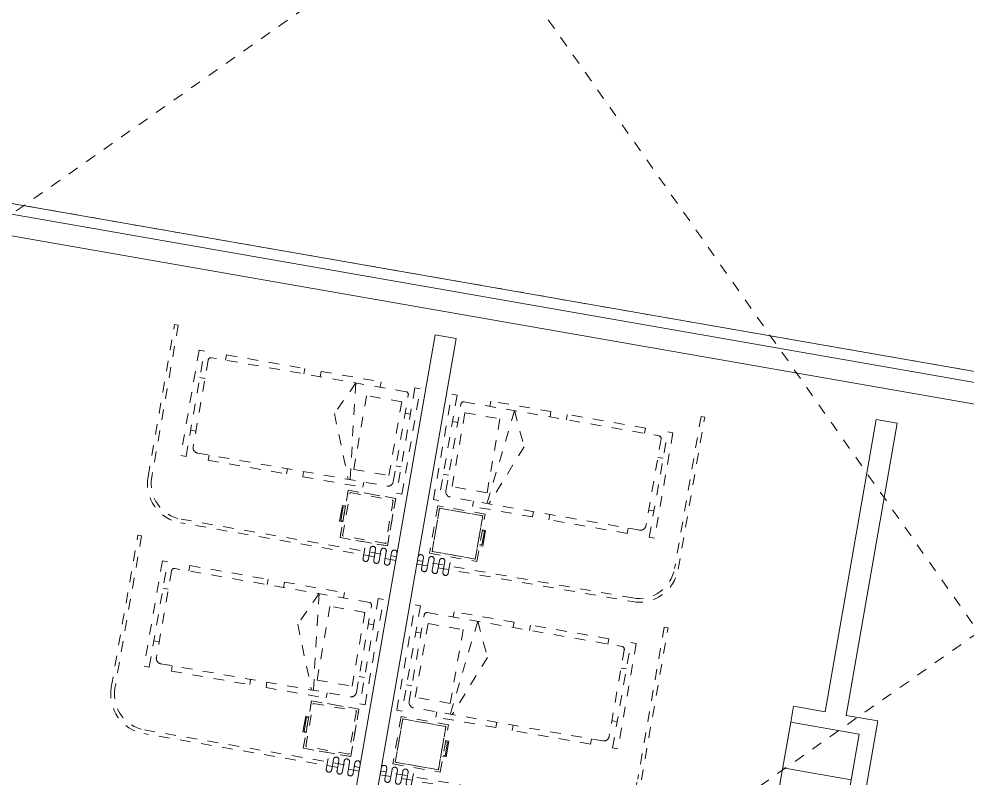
# Model space of a CAD drawing. Extents: x 274235 to 276654, y 142848 to 144425.
# Drawn here: x 276112.98 to 276121.85, y 143196.6 to 143203.7 of the extents above; entities that cross this region are included whole.
import ezdxf

# ---------------------------------------------------------------- set-up
doc = ezdxf.new("R2010")
doc.units = 0
doc.header["$LTSCALE"] = 1.5
for name, pattern in [('ACM-G-CENTER', [50.8, 31.75, -6.35, 6.35, -6.35]), ('ACM-G-HIDDEN2', [4.7625, 3.175, -1.5875]), ('ATDASH', [1.5875, 0.79375, -0.79375]), ('DASH', [0.35, 0.25, -0.1])]:
    doc.linetypes.add(name, pattern=pattern)
doc.layers.get('0').update_dxf_attribs({"linetype": 'CONTINUOUS', "lineweight": 0})
for name, color, linetype, lineweight in [('_ACM-A-DETL', 7, 'CONTINUOUS', 5), ('_ACM-A-DETL-THIN', 2, 'CONTINUOUS', 5), ('_ACM-A-EQPM', 3, 'CONTINUOUS', 5), ('_ACM-A-FLOR-WDWK', 1, 'CONTINUOUS', 5), ('_ACM-A-GRID', 3, 'CONTINUOUS', 5), ('_ACM-A-WALL-FULL', 6, 'CONTINUOUS', 13)]:
    doc.layers.add(name, color=color, linetype=linetype, lineweight=lineweight)

# ---------------------------------------------------------------- blocks, each defined once
blk = doc.blocks.new('BASEMENT20250512')
at = {"layer": '_ACM-A-DETL', "color": 250, "linetype": 'ACM-G-HIDDEN2'}
blk.add_line((840945.0404, 773104.5653), (864799.6652, 773104.5653), dxfattribs=at)
blk = doc.blocks.new('LOCKER_2_drawers_open_under_lockable_mobile - FQSN-051-2020972-F5_Working')
at = {"layer": '_ACM-A-FLOR-WDWK', "linetype": 'DASH'}
for p, q in [((-225, -205), (-225, 245)), ((-225, 245), (225, 245)), ((225, 245), (-225, 245)), ((-225, 245), (-225, -205)), ((-205, -185), (-205, 225)), ((-205, 225), (205, 225)), ((-205, -185), (-205, 225)), ((-205, 225), (205, 225)), ((205, 225), (205, -185)), ((205, 225), (205, -185)), ((225, 245), (225, -205)), ((225, -205), (225, 245)), ((225, -205), (-225, -205)), ((-225, -205), (225, -205)), ((205, -185), (-205, -185)), ((205, -185), (-205, -185))]:
    blk.add_line(p, q, dxfattribs=at)
at = {"layer": '_ACM-A-FLOR-WDWK'}
for p, q in [((-75, -205), (-75, -235)), ((-75, -235), (75, -235)), ((-65, -225), (-65, -205)), ((65, -225), (-65, -225)), ((65, -225), (65, -205)), ((75, -235), (75, -205))]:
    blk.add_line(p, q, dxfattribs=at)
blk = doc.blocks.new('BED_patient1 - MMBE-010_2100D-2020948-F5_Working')
at = {"layer": '_ACM-A-FLOR-WDWK', "linetype": 'DASH'}
for p, q in [((-500, -50), (-500, 0)), ((500, 0), (-500, 0)), ((500, -50), (500, 0)), ((-500, -50), (500, -50)), ((-250, -50), (-250, -100)), ((250, -50), (250, -100)), ((-450, -125.8), (-450, -1974.2)), ((399.2, -100), (-424.2, -100)), ((350, -150), (-350, -150)), ((-350, -150), (-350, -482.7)), ((350, -482.7), (350, -150)), ((450, -1949.2), (450, -150.8)), ((-500, -941.5), (-500, -370.9)), ((-500, -370.9), (-450, -370.9)), ((500, -370.9), (450, -370.9)), ((500, -941.5), (500, -370.9)), ((-450, -603.1), (450, -500.8)), ((-350, -482.7), (350, -482.7)), ((-133, -751.2), (450, -518.2)), ((-450, -603), (-133, -751.2)), ((-450, -941.5), (-500, -941.5)), ((450, -941.5), (500, -941.5)), ((-500, -1840), (-500, -1096.5)), ((-500, -1096.5), (-450, -1096.5)), ((500, -1096.5), (450, -1096.5)), ((500, -1840), (500, -1096.5)), ((-450, -1840), (-500, -1840)), ((450, -1840), (500, -1840)), ((-424.2, -2000), (399.2, -2000)), ((-250, -2000), (-250, -2050)), ((250, -2000), (250, -2050)), ((-500, -2050), (-500, -2100)), ((500, -2050), (-500, -2050)), ((-500, -2100), (500, -2100)), ((500, -2050), (500, -2100))]:
    blk.add_line(p, q, dxfattribs=at)
for centre, radius, start, end in [((-424.2, -125.8), 25.8, 90, 180), ((399.2, -150.8), 50.8, 0, 90), ((399.2, -1949.2), 50.8, 270, 0), ((-424.2, -1974.2), 25.8, 180, 270)]:
    blk.add_arc(centre, radius, start, end, dxfattribs=at)
blk = doc.blocks.new('LOCKER_2_drawers_open_under_lockable_mobile - FQSN-051-2091571-F5_Working')
at = {"layer": '_ACM-A-FLOR-WDWK', "linetype": 'DASH'}
for p, q in [((225, 205), (-225, 205)), ((-225, 205), (-225, -245)), ((225, 205), (-225, 205)), ((-225, 205), (-225, -245)), ((205, 185), (-205, 185)), ((-205, 185), (-205, -225)), ((-205, -225), (-205, 185)), ((-205, 185), (205, 185)), ((205, -225), (205, 185)), ((205, 185), (205, -225)), ((225, -245), (225, 205)), ((225, -245), (225, 205)), ((-225, -245), (225, -245)), ((-225, -245), (225, -245)), ((-205, -225), (205, -225)), ((205, -225), (-205, -225))]:
    blk.add_line(p, q, dxfattribs=at)
at = {"layer": '_ACM-A-FLOR-WDWK'}
for p, q in [((75, 235), (-75, 235)), ((-75, 235), (-75, 205)), ((-65, 205), (-65, 225)), ((-65, 225), (65, 225)), ((65, 205), (65, 225)), ((75, 205), (75, 235))]:
    blk.add_line(p, q, dxfattribs=at)
blk = doc.blocks.new('BED_patient1 - MMBE-010_2100D-2091575-F5_Working')
at = {"layer": '_ACM-A-FLOR-WDWK', "linetype": 'DASH'}
for p, q in [((-500, 2050), (-500, 2100)), ((-500, 2100), (500, 2100)), ((500, 2050), (-500, 2050)), ((-250, 2000), (-250, 2050)), ((250, 2000), (250, 2050)), ((500, 2050), (500, 2100)), ((-450, 125.8), (-450, 1974.2)), ((-424.2, 2000), (399.2, 2000)), ((450, 1949.2), (450, 150.8)), ((-450, 1840), (-500, 1840)), ((-500, 1840), (-500, 1096.5)), ((450, 1840), (500, 1840)), ((500, 1840), (500, 1096.5)), ((-500, 1096.5), (-450, 1096.5)), ((500, 1096.5), (450, 1096.5)), ((-450, 941.5), (-500, 941.5)), ((-500, 941.5), (-500, 370.9)), ((450, 941.5), (500, 941.5)), ((500, 941.5), (500, 370.9)), ((-450, 603), (-133, 751.2)), ((-133, 751.2), (450, 518.2)), ((-450, 603.1), (450, 500.8)), ((-350, 150), (-350, 482.7)), ((-350, 482.7), (350, 482.7)), ((350, 482.7), (350, 150)), ((-500, 370.9), (-450, 370.9)), ((500, 370.9), (450, 370.9)), ((399.2, 100), (-424.2, 100)), ((350, 150), (-350, 150)), ((-250, 50), (-250, 100)), ((250, 50), (250, 100)), ((-500, 50), (-500, 0)), ((-500, 50), (500, 50)), ((500, 50), (500, 0)), ((500, 0), (-500, 0))]:
    blk.add_line(p, q, dxfattribs=at)
for centre, radius, start, end in [((-424.2, 1974.2), 25.8, 90, 180), ((399.2, 1949.2), 50.8, 360, 90), ((-424.2, 125.8), 25.8, 180, 270), ((399.2, 150.8), 50.8, 270, 360)]:
    blk.add_arc(centre, radius, start, end, dxfattribs=at)
blk = doc.blocks.new('1020 Cubicle Curtain_ L Shaped - 1020 Cubicle Curtain_ L Shaped-2848326-F5_Working')
at = {"layer": '_ACM-A-EQPM', "linetype": 'ATDASH'}
for p, q in [((142.875, -73.025), (41.275, -73.025)), ((74.6125, -22.225), (109.5375, -22.225)), ((74.6125, -22.225), (74.6125, -2066.625)), ((109.5375, -2066.625), (109.5375, -22.225)), ((41.275, -123.825), (142.875, -123.825)), ((142.875, -174.625), (41.275, -174.625)), ((41.275, -225.425), (142.875, -225.425)), ((142.875, -276.225), (41.275, -276.225)), ((41.275, -327.025), (142.875, -327.025)), ((1892.075, -2404.7625), (447.675, -2404.7625)), ((447.675, -2439.6875), (1892.075, -2439.6875)), ((1892.075, -2439.6875), (1892.075, -2404.7625))]:
    blk.add_line(p, q, dxfattribs=at)
for centre, radius, start, end in [((41.275, -98.425), 25.4, 90, 270), ((142.875, -47.625), 25.4, 270, 90), ((41.275, -200.025), 25.4, 90, 270), ((142.875, -149.225), 25.4, 270, 90), ((142.875, -250.825), 25.4, 270, 90), ((41.275, -301.625), 25.4, 90, 270), ((447.675, -2066.625), 373.0625, 180, 270), ((447.675, -2066.625), 338.1375, 180, 270)]:
    blk.add_arc(centre, radius, start, end, dxfattribs=at)
blk = doc.blocks.new('1020 Cubicle Curtain_ L Shaped - 1020 Cubicle Curtain_ L Shaped-2848163-F5_Working')
at = {"layer": '_ACM-A-EQPM', "linetype": 'ATDASH'}
for p, q in [((447.675, 2439.6875), (1892.075, 2439.6875)), ((1892.075, 2404.7625), (447.675, 2404.7625)), ((1892.075, 2439.6875), (1892.075, 2404.7625)), ((74.6125, 22.225), (74.6125, 2066.625)), ((109.5375, 2066.625), (109.5375, 22.225)), ((41.275, 327.025), (142.875, 327.025)), ((142.875, 276.225), (41.275, 276.225)), ((41.275, 225.425), (142.875, 225.425)), ((142.875, 174.625), (41.275, 174.625)), ((41.275, 123.825), (142.875, 123.825)), ((142.875, 73.025), (41.275, 73.025)), ((74.6125, 22.225), (109.5375, 22.225))]:
    blk.add_line(p, q, dxfattribs=at)
for centre, radius, start, end in [((447.675, 2066.625), 373.0625, 90, 180), ((447.675, 2066.625), 338.1375, 90, 180), ((41.275, 301.625), 25.4, 90, 270), ((142.875, 250.825), 25.4, 270, 90), ((41.275, 200.025), 25.4, 90, 270), ((41.275, 98.425), 25.4, 90, 270), ((142.875, 149.225), 25.4, 270, 90), ((142.875, 47.625), 25.4, 270, 90)]:
    blk.add_arc(centre, radius, start, end, dxfattribs=at)
blk = doc.blocks.new('5f0512')
at = {"layer": '_ACM-A-DETL-THIN'}
for p, q in [((-143199.9995, 39174.9999), (-143199.9995, 37899.9999)), ((-143199.9995, 38739.9999), (-142549.9995, 38739.9999))]:
    blk.add_line(p, q, dxfattribs=at)
at = {"layer": '_ACM-A-GRID', "linetype": 'ACM-G-CENTER'}
for p, q in [((-159431.5795, 58124.1773), (-105974.307, 4666.9048)), ((-143733.8089, 50063.16), (-164098.4842, 29698.4847)), ((-137794.112, 44123.4631), (-158158.7873, 23758.7878))]:
    blk.add_line(p, q, dxfattribs=at)
at = {"layer": '_ACM-A-WALL-FULL', "lineweight": 18}
for p, q in [((-135404.4583, 42699.9999), (-159259.0831, 42699.9999)), ((-159259.0831, 42399.9999), (-135404.4583, 42399.9999)), ((-146899.9995, 42170.9561), (-147099.9995, 42170.9561)), ((-147099.9995, 42170.9561), (-147099.9995, 37649.9999)), ((-146899.9995, 37649.9999), (-146899.9995, 42170.9561)), ((-142699.9995, 42099.9999), (-142899.9995, 42099.9999)), ((-142899.9995, 42099.9999), (-142899.9995, 39324.9999)), ((-142699.9995, 39324.9999), (-142699.9995, 42099.9999)), ((-142899.9995, 39324.9999), (-143199.9995, 39324.9999)), ((-143199.9995, 39324.9999), (-143199.9995, 39174.9999)), ((-142399.9995, 39324.9999), (-142699.9995, 39324.9999)), ((-142399.9995, 37749.9999), (-142399.9995, 39324.9999)), ((-143199.9995, 39174.9999), (-142549.9995, 39174.9999)), ((-142549.9995, 39174.9999), (-142549.9995, 37899.9999))]:
    blk.add_line(p, q, dxfattribs=at)
at = {"layer": '_ACM-A-WALL-FULL'}
blk.add_line((-135404.4583, 42599.9999), (-159259.0831, 42599.9999), dxfattribs=at)
at = {"layer": '_ACM-A-EQPM'}
for name, p, rotation in [('1020 Cubicle Curtain_ L Shaped - 1020 Cubicle Curtain_ L Shaped-2848163-F5_Working', (-147077.7745, 39954.8249), 89.99999999998104), ('1020 Cubicle Curtain_ L Shaped - 1020 Cubicle Curtain_ L Shaped-2848326-F5_Working', (-146922.2245, 39954.8249), 90.00000000000794), ('1020 Cubicle Curtain_ L Shaped - 1020 Cubicle Curtain_ L Shaped-2848163-F5_Working', (-147077.7745, 37954.8249), 89.99999999998104), ('1020 Cubicle Curtain_ L Shaped - 1020 Cubicle Curtain_ L Shaped-2848326-F5_Working', (-146922.2245, 37954.8249), 90.00000000000794)]:
    blk.add_blockref(name, p, dxfattribs=dict(at, rotation=rotation))
at = {"layer": '_ACM-A-FLOR-WDWK'}
for name, p, rotation in [('BED_patient1 - MMBE-010_2100D-2020948-F5_Working', (-147149.9995, 41149.9999), 269.9999999999953), ('BED_patient1 - MMBE-010_2100D-2091575-F5_Working', (-146849.9995, 41149.9999), 269.9999999999936), ('LOCKER_2_drawers_open_under_lockable_mobile - FQSN-051-2020972-F5_Working', (-147444.9995, 40374.9999), 269.9999999999948), ('LOCKER_2_drawers_open_under_lockable_mobile - FQSN-051-2091571-F5_Working', (-146554.9995, 40374.9999), 269.9999999999941), ('BED_patient1 - MMBE-010_2100D-2020948-F5_Working', (-147149.9995, 39149.9999), 269.9999999999953), ('BED_patient1 - MMBE-010_2100D-2091575-F5_Working', (-146849.9995, 39149.9999), 269.9999999999936), ('LOCKER_2_drawers_open_under_lockable_mobile - FQSN-051-2020972-F5_Working', (-147444.9995, 38374.9999), 269.9999999999948), ('LOCKER_2_drawers_open_under_lockable_mobile - FQSN-051-2091571-F5_Working', (-146554.9995, 38374.9999), 269.9999999999941)]:
    blk.add_blockref(name, p, dxfattribs=dict(at, rotation=rotation))

msp = doc.modelspace()

# ---------------------------------------------------------------- block references
at = {"xscale": 0.0009999999999999994, "yscale": 0.001, "zscale": 0.001, "rotation": 350.1075696352769}
msp.add_blockref('BASEMENT20250512', (275143.7222, 142586.2208), dxfattribs=at)

# ---------------------------------------------------------------- next in the draw order: block references
msp.add_blockref('5f0512', (276254.5381, 143133.9317), dxfattribs=at)

doc.saveas('drawing.dxf')
